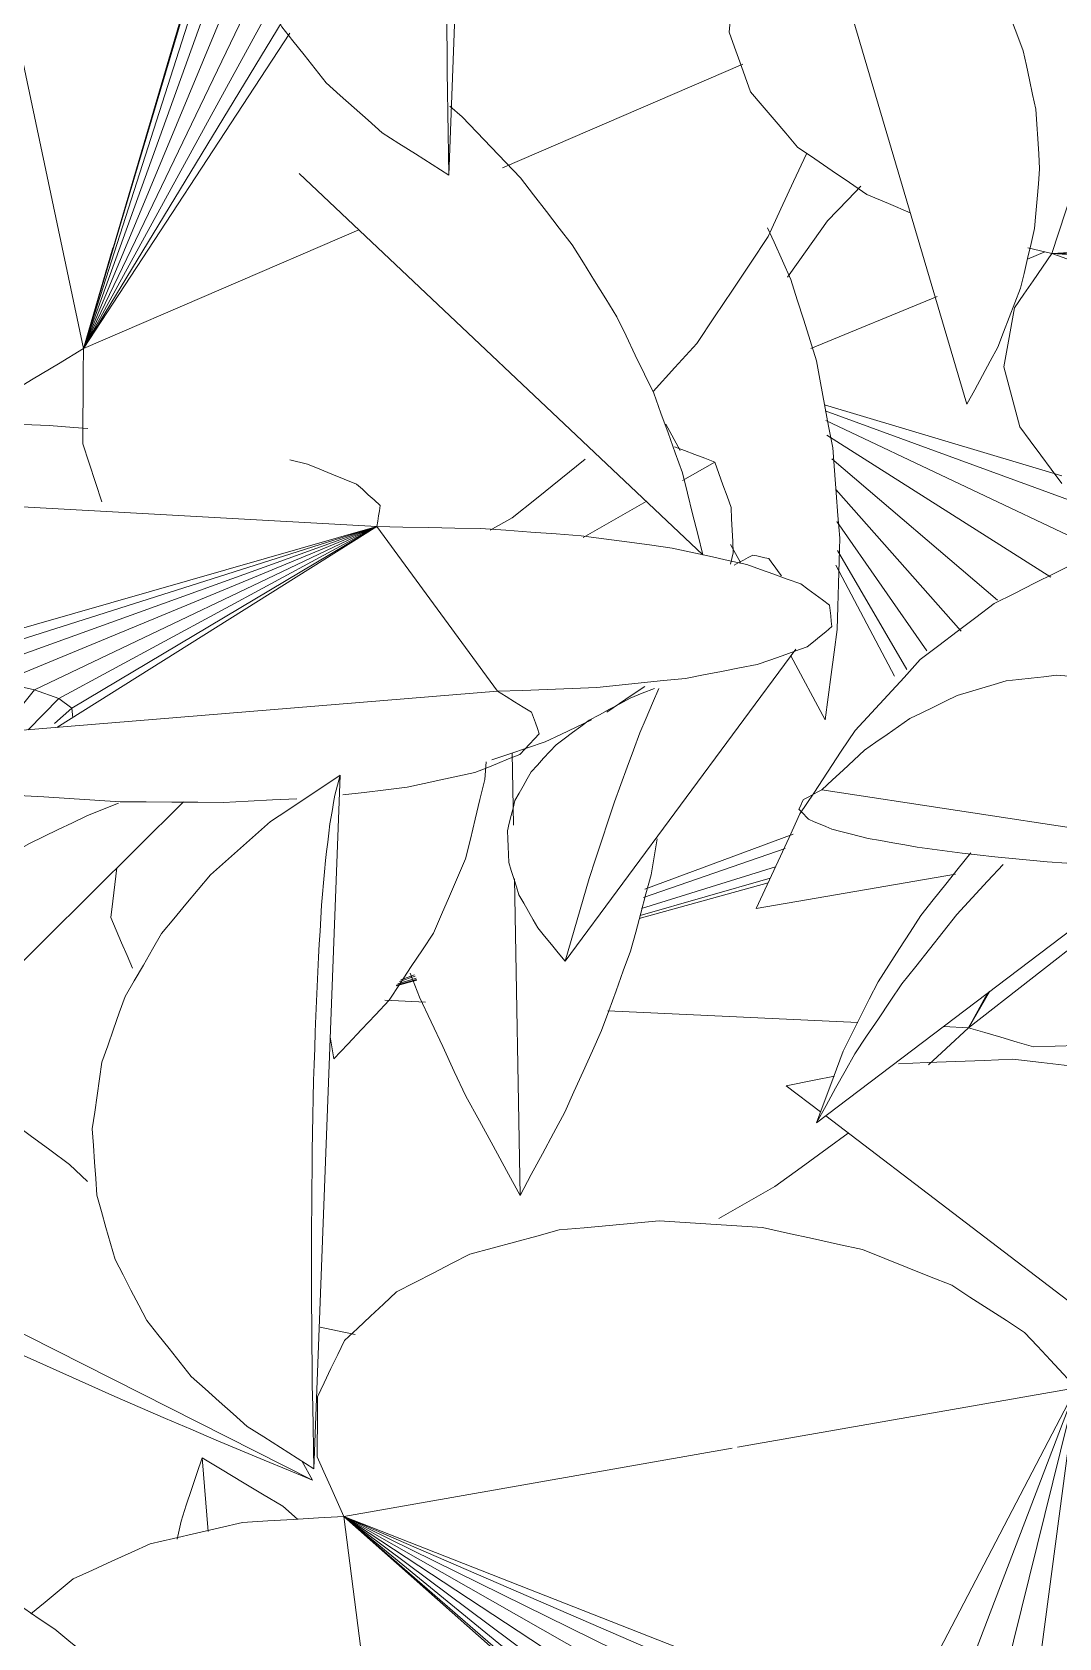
# Model space of a CAD drawing. Header units: metres. Extents: x 10.2 to 20.8, y -0.2 to 6.6.
# Drawn here: x 14.7966 to 14.8448, y 2.2482 to 2.3236 of the extents above; entities that cross this region are included whole.
import ezdxf

# ---------------------------------------------------------------- set-up
doc = ezdxf.new("R2010")
doc.units = ezdxf.units.M
doc.layers.add('Importações nas famílias', color=250, linetype='Continuous', lineweight=5)
doc.layers.add('Vegetação', color=7, linetype='Continuous', lineweight=5)

# ---------------------------------------------------------------- blocks, each defined once
blk = doc.blocks.new('Planta_pergolado_12200 - plantas pergolado_skp_Component_12-V3959-Corte 3')
at = {"layer": 'Importações nas famílias'}
for p, q in [((14.817926, 2.289337), (14.817865, 2.288499)), ((14.810783, 2.27539), (14.81061, 2.27642))]:
    blk.add_line(p, q, dxfattribs=at)
at = {"layer": 'Importações nas famílias', "flags": 128}
for points in [[(14.817865, 2.288499), (14.81764, 2.287567), (14.817414, 2.286635), (14.817188, 2.285703), (14.816962, 2.284771)], [(14.816962, 2.284771), (14.816585, 2.283901), (14.816208, 2.283031), (14.815831, 2.282161), (14.815454, 2.28129)], [(14.815454, 2.28129), (14.814935, 2.280503), (14.814416, 2.279715), (14.813897, 2.278927), (14.813378, 2.278139)], [(14.813378, 2.278139), (14.81273, 2.277452), (14.812081, 2.276765), (14.811432, 2.276077), (14.810783, 2.27539)]]:
    blk.add_lwpolyline(points, dxfattribs=at)
blk = doc.blocks.new('Planta_pergolado_12200 - plantas pergolado_skp_Component_12-V3962-Corte 3')
at = {"layer": 'Importações nas famílias'}
for p, q in [((14.827034, 2.30394), (14.826363, 2.305186)), ((14.829867, 2.298682), (14.829407, 2.299534)), ((14.833842, 2.291302), (14.832228, 2.294299))]:
    blk.add_line(p, q, dxfattribs=at)
at = {"layer": 'Importações nas famílias', "flags": 128}
for points in [[(14.831137, 2.314399), (14.831446, 2.313721), (14.831842, 2.312849), (14.832239, 2.311977)], [(14.832239, 2.311977), (14.832537, 2.31102), (14.832835, 2.310062), (14.833133, 2.309105), (14.833431, 2.308148)], [(14.833431, 2.308148), (14.833623, 2.307128), (14.833815, 2.306108), (14.834008, 2.305089), (14.8342, 2.304069)], [(14.8342, 2.304069), (14.834282, 2.30301), (14.834364, 2.301952), (14.834446, 2.300894), (14.834528, 2.299835)], [(14.834528, 2.299835), (14.834498, 2.298763), (14.834468, 2.29769), (14.834438, 2.296618), (14.834408, 2.295546)], [(14.834408, 2.295546), (14.834267, 2.294485), (14.834125, 2.293424), (14.833984, 2.292363), (14.833842, 2.291302)]]:
    blk.add_lwpolyline(points, dxfattribs=at)
blk = doc.blocks.new('Planta_pergolado_12200 - plantas pergolado_skp_Component_16-V3964-Corte 3')
for name in ['Planta_pergolado_12200 - plantas pergolado_skp_Component_12-V3962-Corte 3', 'Planta_pergolado_12200 - plantas pergolado_skp_Component_12-V3959-Corte 3']:
    blk.add_blockref(name, (0, 0))
blk = doc.blocks.new('Planta_pergolado_12200 - plantas pergolado_skp_-V4057-Corte 3')
blk.add_blockref('Planta_pergolado_12200 - plantas pergolado_skp_Component_16-V3964-Corte 3', (0, 0))
blk = doc.blocks.new('Planta_pergolado_12200 - plantas pergolado_skp_Component_17-V4392-Corte 3')
at = {"layer": 'Importações nas famílias'}
for p, q in [((14.799025, 2.308733), (14.792688, 2.338761)), ((14.799025, 2.308733), (14.805915, 2.332069)), ((14.799025, 2.308733), (14.805795, 2.331463)), ((14.799025, 2.308733), (14.806011, 2.33054)), ((14.799025, 2.308733), (14.806295, 2.328908)), ((14.799025, 2.308733), (14.806762, 2.32734)), ((14.799025, 2.308733), (14.807314, 2.325958)), ((14.799025, 2.308733), (14.807885, 2.324891)), ((14.799025, 2.308733), (14.808361, 2.32408)), ((14.808713, 2.323539), (14.799025, 2.308733)), ((14.818699, 2.317219), (14.829985, 2.322088)), ((14.799025, 2.308733), (14.811952, 2.314309)), ((14.799025, 2.308733), (14.800407, 2.313466)), ((14.819151, 2.300777), (14.818113, 2.3002))]:
    blk.add_line(p, q, dxfattribs=at)
at = {"layer": 'Importações nas famílias', "flags": 128}
for points in [[(14.832962, 2.317876), (14.832365, 2.31658), (14.831769, 2.315284), (14.831172, 2.313988)], [(14.831172, 2.313988), (14.830333, 2.312734), (14.829494, 2.31148), (14.828654, 2.310226), (14.827815, 2.308972)], [(14.827815, 2.308972), (14.82679, 2.307846), (14.825765, 2.306719)], [(14.799025, 2.308733), (14.797848, 2.30802), (14.79667, 2.307307), (14.795492, 2.306594), (14.794315, 2.305881)], [(14.798993, 2.30426), (14.799001, 2.305378), (14.799009, 2.306497), (14.799017, 2.307615), (14.799025, 2.308733)], [(14.799884, 2.301529), (14.799587, 2.30244), (14.79929, 2.30335), (14.798993, 2.30426)], [(14.822574, 2.303544), (14.821433, 2.302622), (14.820292, 2.301699), (14.819151, 2.300777)]]:
    blk.add_lwpolyline(points, dxfattribs=at)
blk = doc.blocks.new('Planta_pergolado_12200 - plantas pergolado_skp_Component_16-V4393-Corte 3')
blk.add_blockref('Planta_pergolado_12200 - plantas pergolado_skp_Component_17-V4392-Corte 3', (0, 0))
blk = doc.blocks.new('Planta_pergolado_12200 - plantas pergolado_skp_-V4413-Corte 3')
blk.add_blockref('Planta_pergolado_12200 - plantas pergolado_skp_Component_16-V4393-Corte 3', (0, 0))
blk = doc.blocks.new('Planta_pergolado_12200 - plantas pergolado_skp_-V4414-Corte 3')
blk.add_blockref('Planta_pergolado_12200 - plantas pergolado_skp_-V4413-Corte 3', (0, 0))
blk = doc.blocks.new('Planta_pergolado_12200 - plantas pergolado_skp_-V4514-Corte 3')
for name in ['Planta_pergolado_12200 - plantas pergolado_skp_-V4414-Corte 3', 'Planta_pergolado_12200 - plantas pergolado_skp_-V4057-Corte 3']:
    blk.add_blockref(name, (0, 0))
blk = doc.blocks.new('Planta_pergolado_12200 - plantas pergolado_skp_Component_12-V4540-Corte 3')
at = {"layer": 'Importações nas famílias'}
blk.add_line((14.788165, 2.253781), (14.807743, 2.224719), dxfattribs=at)
at = {"layer": 'Importações nas famílias', "flags": 128}
for points in [[(14.789423, 2.25413), (14.789109, 2.254043), (14.788794, 2.253956), (14.788479, 2.253868)], [(14.790882, 2.253856), (14.790517, 2.253925), (14.790153, 2.253993), (14.789788, 2.254062), (14.789423, 2.25413)], [(14.788165, 2.253781), (14.789019, 2.253412), (14.789873, 2.253043), (14.790727, 2.252674), (14.791582, 2.252305)], [(14.792505, 2.252964), (14.792099, 2.253187), (14.791693, 2.25341), (14.791288, 2.253633), (14.790882, 2.253856)], [(14.794256, 2.251476), (14.793818, 2.251848), (14.79338, 2.25222), (14.792943, 2.252592), (14.792505, 2.252964)], [(14.791582, 2.252305), (14.792378, 2.251873), (14.793174, 2.251441), (14.79397, 2.251009), (14.794766, 2.250577)], [(14.795223, 2.250397), (14.795174, 2.250452), (14.794715, 2.250964), (14.794256, 2.251476)], [(14.794766, 2.250577), (14.795495, 2.250087), (14.796224, 2.249597), (14.796953, 2.249106), (14.797682, 2.248616)], [(14.797682, 2.248616), (14.798335, 2.248073), (14.798989, 2.24753), (14.799643, 2.246987), (14.800297, 2.246444)], [(14.800297, 2.246444), (14.800868, 2.245854), (14.80144, 2.245264), (14.802011, 2.244675), (14.802583, 2.244085)], [(14.802583, 2.244085), (14.803065, 2.243455), (14.803548, 2.242825), (14.804031, 2.242195), (14.804513, 2.241565)], [(14.804513, 2.241565), (14.804902, 2.240901), (14.805291, 2.240238), (14.805679, 2.239575), (14.806068, 2.238912)], [(14.806068, 2.238912), (14.806358, 2.238223), (14.806648, 2.237534), (14.806938, 2.236844), (14.807228, 2.236155)], [(14.807228, 2.236155), (14.807417, 2.235448), (14.807605, 2.234741), (14.807794, 2.234034), (14.807982, 2.233326)], [(14.807982, 2.233326), (14.808067, 2.232609), (14.808151, 2.231891), (14.808236, 2.231174), (14.808321, 2.230456)], [(14.808321, 2.230456), (14.808301, 2.229736), (14.808281, 2.229016), (14.808261, 2.228296), (14.808241, 2.227576)], [(14.808241, 2.227576), (14.808116, 2.226862), (14.807992, 2.226148), (14.807868, 2.225433), (14.807743, 2.224719)]]:
    blk.add_lwpolyline(points, dxfattribs=at)
blk = doc.blocks.new('Planta_pergolado_12200 - plantas pergolado_skp_Component_17-V4542-Corte 3')
at = {"layer": 'Importações nas famílias'}
for p, q in [((14.829736, 2.257155), (14.845623, 2.259947)), ((14.837172, 2.243737), (14.845623, 2.259947)), ((14.839356, 2.243529), (14.845623, 2.259947)), ((14.845623, 2.259947), (14.841436, 2.243002)), ((14.845623, 2.259947), (14.843268, 2.242192)), ((14.811242, 2.253904), (14.829475, 2.257109)), ((14.811242, 2.253904), (14.827042, 2.243533)), ((14.811242, 2.253904), (14.826363, 2.242649)), ((14.811242, 2.253904), (14.826425, 2.241476)), ((14.811242, 2.253904), (14.826363, 2.240795)), ((14.811242, 2.253904), (14.826363, 2.240533)), ((14.811242, 2.253904), (14.814062, 2.232198)), ((14.837172, 2.243737), (14.811242, 2.253904)), ((14.811242, 2.253904), (14.83503, 2.243611)), ((14.811242, 2.253904), (14.833078, 2.24316)), ((14.811242, 2.253904), (14.828291, 2.24421))]:
    blk.add_line(p, q, dxfattribs=at)
at = {"layer": 'Importações nas famílias', "flags": 128}
for points in [[(14.826055, 2.267782), (14.824882, 2.267676), (14.82371, 2.267569), (14.822537, 2.267462), (14.821365, 2.267356)], [(14.830907, 2.267469), (14.829694, 2.267547), (14.828481, 2.267626), (14.827268, 2.267704), (14.826055, 2.267782)], [(14.835591, 2.266437), (14.83442, 2.266695), (14.833249, 2.266953), (14.832078, 2.267211), (14.830907, 2.267469)], [(14.821365, 2.267356), (14.820313, 2.267071), (14.819261, 2.266787), (14.818209, 2.266503), (14.817156, 2.266218)], [(14.817156, 2.266218), (14.816296, 2.265776), (14.815436, 2.265333), (14.814576, 2.26489), (14.813716, 2.264448)], [(14.839786, 2.264757), (14.838737, 2.265177), (14.837688, 2.265597), (14.83664, 2.266017), (14.835591, 2.266437)], [(14.813716, 2.264448), (14.813107, 2.263877), (14.812498, 2.263306), (14.811889, 2.262735), (14.811279, 2.262164)], [(14.843208, 2.262544), (14.842353, 2.263097), (14.841497, 2.26365), (14.840642, 2.264204), (14.839786, 2.264757)], [(14.845623, 2.259947), (14.84502, 2.260596), (14.844416, 2.261245), (14.843812, 2.261894), (14.843208, 2.262544)], [(14.811279, 2.262164), (14.810962, 2.261504), (14.810645, 2.260844), (14.810328, 2.260184), (14.810011, 2.259524)], [(14.810011, 2.259524), (14.810008, 2.25882), (14.810005, 2.258116), (14.810002, 2.257411), (14.809999, 2.256707)], [(14.809999, 2.256707), (14.81031, 2.256006), (14.81062, 2.255306), (14.810931, 2.254605), (14.811242, 2.253904)], [(14.811242, 2.253904), (14.810055, 2.253835), (14.808868, 2.253765), (14.807681, 2.253695), (14.806493, 2.253625)], [(14.806493, 2.253625), (14.805411, 2.253375), (14.804329, 2.253125), (14.803247, 2.252875), (14.802164, 2.252625)], [(14.802164, 2.252625), (14.801261, 2.252212), (14.800357, 2.251799), (14.799454, 2.251386), (14.79855, 2.250973)], [(14.79855, 2.250973), (14.797887, 2.250425), (14.797223, 2.249877), (14.79656, 2.249329)]]:
    blk.add_lwpolyline(points, dxfattribs=at)
blk = doc.blocks.new('Planta_pergolado_12200 - plantas pergolado_skp_Component_16-V4543-Corte 3')
for name in ['Planta_pergolado_12200 - plantas pergolado_skp_Component_17-V4542-Corte 3', 'Planta_pergolado_12200 - plantas pergolado_skp_Component_12-V4540-Corte 3']:
    blk.add_blockref(name, (0, 0))
blk = doc.blocks.new('Planta_pergolado_12200 - plantas pergolado_skp_Component_12-V4583-Corte 3')
at = {"layer": 'Importações nas famílias'}
for p, q in [((14.82715, 2.302532), (14.828668, 2.303399)), ((14.822479, 2.299863), (14.825445, 2.301558)), ((14.82953, 2.299135), (14.829393, 2.298617))]:
    blk.add_line(p, q, dxfattribs=at)
at = {"layer": 'Importações nas famílias', "flags": 128}
for points in [[(14.82677, 2.304118), (14.827245, 2.303938), (14.827719, 2.303758), (14.828193, 2.303579), (14.828668, 2.303399)], [(14.828668, 2.303399), (14.828857, 2.302865), (14.829047, 2.302331), (14.829236, 2.301797), (14.829425, 2.301263)], [(14.829425, 2.301263), (14.829452, 2.300731), (14.829478, 2.300199), (14.829504, 2.299667), (14.82953, 2.299135)], [(14.825386, 2.292873), (14.824791, 2.292468), (14.824196, 2.292062), (14.823602, 2.291657)], [(14.822878, 2.291309), (14.822154, 2.290961), (14.82143, 2.290614), (14.820707, 2.290266)], [(14.820707, 2.290266), (14.819871, 2.289985), (14.819035, 2.289703), (14.818199, 2.289422)]]:
    blk.add_lwpolyline(points, dxfattribs=at)
blk = doc.blocks.new('Planta_pergolado_12200 - plantas pergolado_skp_Component_12-V4585-Corte 3')
at = {"layer": 'Importações nas famílias'}
for p, q in [((14.816217, 2.320113), (14.816802, 2.319615)), ((14.809155, 2.316952), (14.8281, 2.299049))]:
    blk.add_line(p, q, dxfattribs=at)
at = {"layer": 'Importações nas famílias', "flags": 128}
for points in [[(14.816802, 2.319615), (14.817487, 2.318897), (14.818172, 2.318178), (14.818858, 2.31746), (14.819543, 2.316741)], [(14.819543, 2.316741), (14.82015, 2.315955), (14.820758, 2.315169), (14.821365, 2.314383), (14.821973, 2.313597)], [(14.821973, 2.313597), (14.822496, 2.312752), (14.823019, 2.311907), (14.823542, 2.311062), (14.824065, 2.310217)], [(14.824065, 2.310217), (14.824497, 2.309322), (14.82493, 2.308427), (14.825363, 2.307533), (14.825795, 2.306638)], [(14.825795, 2.306638), (14.826133, 2.305704), (14.82647, 2.30477), (14.826808, 2.303836), (14.827145, 2.302902)], [(14.827145, 2.302902), (14.827384, 2.301939), (14.827623, 2.300976), (14.827861, 2.300012), (14.8281, 2.299049)]]:
    blk.add_lwpolyline(points, dxfattribs=at)
blk = doc.blocks.new('Planta_pergolado_12200 - plantas pergolado_skp_Component_12-V4587-Corte 3')
at = {"layer": 'Importações nas famílias'}
blk.add_line((14.831515, 2.336502), (14.840499, 2.306122), dxfattribs=at)
at = {"layer": 'Importações nas famílias', "flags": 128}
for points in [[(14.831863, 2.336823), (14.831776, 2.336743), (14.831689, 2.336662), (14.831602, 2.336582)], [(14.832337, 2.336498), (14.832218, 2.336579), (14.8321, 2.336661), (14.831982, 2.336742), (14.831863, 2.336823)], [(14.831515, 2.336502), (14.832215, 2.33604), (14.832914, 2.335578), (14.833613, 2.335116), (14.834313, 2.334654)], [(14.832631, 2.336017), (14.832484, 2.336258), (14.832337, 2.336498)], [(14.834313, 2.334654), (14.834935, 2.334139), (14.835556, 2.333624), (14.836178, 2.333109), (14.8368, 2.332594)], [(14.8368, 2.332594), (14.837337, 2.332031), (14.837874, 2.331469), (14.83841, 2.330906), (14.838947, 2.330344)], [(14.838947, 2.330344), (14.839394, 2.32974), (14.83984, 2.329136), (14.840286, 2.328532), (14.840732, 2.327928)], [(14.840732, 2.327928), (14.841083, 2.32729), (14.841434, 2.326651), (14.841784, 2.326013), (14.842135, 2.325374)], [(14.842135, 2.325374), (14.842386, 2.324708), (14.842637, 2.324043), (14.842888, 2.323377), (14.843139, 2.322711)], [(14.843139, 2.322711), (14.843288, 2.322025), (14.843437, 2.321339), (14.843585, 2.320653), (14.843734, 2.319967)], [(14.843734, 2.319967), (14.843779, 2.319268), (14.843823, 2.31857), (14.843868, 2.317871), (14.843913, 2.317173)], [(14.843913, 2.317173), (14.843853, 2.31647), (14.843793, 2.315767), (14.843734, 2.315064), (14.843674, 2.31436)], [(14.843674, 2.31436), (14.84351, 2.31366), (14.843347, 2.31296), (14.843183, 2.31226), (14.84302, 2.31156)], [(14.84302, 2.31156), (14.842754, 2.310871), (14.842489, 2.310182), (14.842223, 2.309493), (14.841957, 2.308804)], [(14.841957, 2.308804), (14.841593, 2.308133), (14.841228, 2.307463), (14.840864, 2.306792), (14.840499, 2.306122)]]:
    blk.add_lwpolyline(points, dxfattribs=at)
blk = doc.blocks.new('Planta_pergolado_12200 - plantas pergolado_skp_Component_17-V4589-Corte 3')
at = {"layer": 'Importações nas famílias'}
for p, q in [((14.851317, 2.33409), (14.844486, 2.313193)), ((14.843352, 2.313454), (14.844486, 2.313193)), ((14.858564, 2.313993), (14.844486, 2.313193)), ((14.858124, 2.3135), (14.844486, 2.313193)), ((14.877188, 2.301525), (14.844486, 2.313193)), ((14.857503, 2.312514), (14.844486, 2.313193)), ((14.844486, 2.313193), (14.857503, 2.312334)), ((14.857503, 2.312896), (14.844486, 2.313193))]:
    blk.add_line(p, q, dxfattribs=at)
at = {"layer": 'Importações nas famílias', "flags": 128}
for points in [[(14.829599, 2.326381), (14.829534, 2.325681), (14.829469, 2.324982), (14.829404, 2.324282), (14.829339, 2.323583)], [(14.829339, 2.323583), (14.82959, 2.322885), (14.829841, 2.322186), (14.830093, 2.321488), (14.830344, 2.320789)], [(14.830344, 2.320789), (14.830894, 2.32014), (14.831444, 2.31949), (14.831995, 2.31884), (14.832545, 2.31819)], [(14.832545, 2.31819), (14.833357, 2.317633), (14.834169, 2.317076), (14.834981, 2.316519), (14.835793, 2.315962)], [(14.835793, 2.315962), (14.836811, 2.315536), (14.837829, 2.31511)], [(14.844486, 2.313193), (14.844049, 2.312555), (14.843613, 2.311917), (14.843176, 2.311279), (14.842739, 2.310641)], [(14.842739, 2.310641), (14.84261, 2.309947), (14.842482, 2.309254), (14.842354, 2.30856), (14.842225, 2.307866)], [(14.842225, 2.307866), (14.842414, 2.307163), (14.842602, 2.306461), (14.842791, 2.305759), (14.84298, 2.305056)], [(14.84298, 2.305056), (14.843472, 2.304393), (14.843965, 2.30373), (14.844458, 2.303066), (14.844951, 2.302403)]]:
    blk.add_lwpolyline(points, dxfattribs=at)
blk = doc.blocks.new('Planta_pergolado_12200 - plantas pergolado_skp_Component_16-V4590-Corte 3')
for name in ['Planta_pergolado_12200 - plantas pergolado_skp_Component_17-V4589-Corte 3', 'Planta_pergolado_12200 - plantas pergolado_skp_Component_12-V4587-Corte 3', 'Planta_pergolado_12200 - plantas pergolado_skp_Component_12-V4585-Corte 3', 'Planta_pergolado_12200 - plantas pergolado_skp_Component_12-V4583-Corte 3']:
    blk.add_blockref(name, (0, 0))
blk = doc.blocks.new('Planta_pergolado_12200 - plantas pergolado_skp_Component_12-V4633-Corte 3')
at = {"layer": 'Importações nas famílias'}
for p, q in [((14.80488, 2.253203), (14.804592, 2.256658)), ((14.808386, 2.254381), (14.809066, 2.253776)), ((14.803417, 2.252847), (14.803605, 2.253686))]:
    blk.add_line(p, q, dxfattribs=at)
at = {"layer": 'Importações nas famílias', "flags": 128}
for points in [[(14.803605, 2.253686), (14.803851, 2.254429), (14.804098, 2.255172), (14.804345, 2.255915), (14.804592, 2.256658)], [(14.804592, 2.256658), (14.80554, 2.256089), (14.806489, 2.255519), (14.807437, 2.25495), (14.808386, 2.254381)]]:
    blk.add_lwpolyline(points, dxfattribs=at)
blk = doc.blocks.new('Planta_pergolado_12200 - plantas pergolado_skp_Component_12-V4634-Corte 3')
at = {"layer": 'Importações nas famílias'}
for p, q in [((14.786851, 2.277149), (14.787569, 2.276836)), ((14.798372, 2.270423), (14.799221, 2.269631)), ((14.782482, 2.269409), (14.809776, 2.255606)), ((14.809297, 2.25649), (14.809776, 2.255606))]:
    blk.add_line(p, q, dxfattribs=at)
at = {"layer": 'Importações nas famílias', "flags": 128}
for points in [[(14.791697, 2.274895), (14.792688, 2.274321), (14.79368, 2.273746), (14.794671, 2.273172)], [(14.794671, 2.273172), (14.795596, 2.272484), (14.796521, 2.271797), (14.797447, 2.27111), (14.798372, 2.270423)], [(14.785955, 2.266276), (14.784816, 2.266841), (14.783676, 2.267407), (14.782537, 2.267972), (14.78186, 2.268308)], [(14.790732, 2.263986), (14.789538, 2.264558), (14.788343, 2.265131), (14.787149, 2.265703), (14.785955, 2.266276)], [(14.795617, 2.261721), (14.794396, 2.262287), (14.793174, 2.262853), (14.791953, 2.26342), (14.790732, 2.263986)], [(14.800495, 2.259536), (14.799275, 2.260083), (14.798056, 2.260629), (14.796836, 2.261175), (14.795617, 2.261721)], [(14.805252, 2.257482), (14.804063, 2.257996), (14.802873, 2.258509), (14.801684, 2.259023), (14.800495, 2.259536)], [(14.809776, 2.255606), (14.808645, 2.256075), (14.807514, 2.256544), (14.806383, 2.257013), (14.805252, 2.257482)]]:
    blk.add_lwpolyline(points, dxfattribs=at)
blk = doc.blocks.new('Planta_pergolado_12200 - plantas pergolado_skp_Component_12-V4635-Corte 3')
at = {"layer": 'Importações nas famílias'}
for p, q in [((14.865262, 2.296538), (14.8661, 2.296096)), ((14.873255, 2.289763), (14.857674, 2.287092)), ((14.839968, 2.284057), (14.83061, 2.282453))]:
    blk.add_line(p, q, dxfattribs=at)
at = {"layer": 'Importações nas famílias', "flags": 128}
for points in [[(14.845567, 2.29866), (14.846573, 2.298937), (14.847579, 2.299214), (14.848585, 2.299491), (14.849169, 2.299652)], [(14.841777, 2.296765), (14.842725, 2.297239), (14.843672, 2.297712), (14.84462, 2.298186), (14.845567, 2.29866)], [(14.83831, 2.294127), (14.839177, 2.294786), (14.840044, 2.295446), (14.840911, 2.296105), (14.841777, 2.296765)], [(14.8661, 2.296096), (14.867036, 2.295387), (14.867972, 2.294678), (14.868909, 2.293969), (14.869845, 2.29326)], [(14.835247, 2.290808), (14.836013, 2.291637), (14.836779, 2.292467), (14.837545, 2.293297), (14.83831, 2.294127)], [(14.869845, 2.29326), (14.870697, 2.292385), (14.87155, 2.291511), (14.872402, 2.290637), (14.873255, 2.289763)], [(14.83266, 2.286886), (14.833307, 2.287866), (14.833954, 2.288847), (14.834601, 2.289827), (14.835247, 2.290808)], [(14.83061, 2.282453), (14.831122, 2.283561), (14.831635, 2.284669), (14.832148, 2.285778), (14.83266, 2.286886)]]:
    blk.add_lwpolyline(points, dxfattribs=at)
blk = doc.blocks.new('Planta_pergolado_12200 - plantas pergolado_skp_Component_12-V4636-Corte 3')
at = {"layer": 'Importações nas famílias'}
for p, q in [((14.819147, 2.289748), (14.819208, 2.286352)), ((14.819254, 2.283845), (14.819523, 2.268978)), ((14.814802, 2.278283), (14.814361, 2.279412))]:
    blk.add_line(p, q, dxfattribs=at)
at = {"layer": 'Importações nas famílias', "flags": 128}
for points in [[(14.825953, 2.285717), (14.825812, 2.28487), (14.825672, 2.284022)], [(14.825672, 2.284022), (14.825431, 2.283128), (14.82519, 2.282233), (14.824949, 2.281339), (14.824708, 2.280444)], [(14.824708, 2.280444), (14.824369, 2.279512), (14.82403, 2.27858), (14.82369, 2.277648), (14.823351, 2.276716)], [(14.816981, 2.27364), (14.816436, 2.274801), (14.815891, 2.275962), (14.815347, 2.277122), (14.814802, 2.278283)], [(14.823351, 2.276716), (14.822917, 2.275757), (14.822484, 2.274798), (14.82205, 2.273839), (14.821616, 2.27288)], [(14.819523, 2.268978), (14.818888, 2.270144), (14.818252, 2.271309), (14.817616, 2.272474), (14.816981, 2.27364)], [(14.821616, 2.27288), (14.821093, 2.271905), (14.82057, 2.270929), (14.820046, 2.269954), (14.819523, 2.268978)]]:
    blk.add_lwpolyline(points, dxfattribs=at)
blk = doc.blocks.new('Planta_pergolado_12200 - plantas pergolado_skp_Component_12-V4637-Corte 3')
at = {"layer": 'Importações nas famílias'}
for p, q in [((14.833628, 2.272894), (14.832015, 2.274125)), ((14.848823, 2.261302), (14.83387, 2.27271)), ((14.87643, 2.240242), (14.872358, 2.243348))]:
    blk.add_line(p, q, dxfattribs=at)
at = {"layer": 'Importações nas famílias', "flags": 128}
for points in [[(14.837289, 2.275157), (14.838631, 2.27521), (14.839973, 2.275263), (14.841316, 2.275316), (14.842658, 2.275369)], [(14.842658, 2.275369), (14.843992, 2.275216), (14.845327, 2.275063), (14.846661, 2.274911), (14.847996, 2.274758)], [(14.832015, 2.274125), (14.833334, 2.274383), (14.834282, 2.274568)], [(14.847996, 2.274758), (14.849292, 2.274402), (14.850065, 2.27419)], [(14.860555, 2.269535), (14.861467, 2.268944), (14.862596, 2.268213)], [(14.876223, 2.242927), (14.876326, 2.241584), (14.87643, 2.240242)]]:
    blk.add_lwpolyline(points, dxfattribs=at)
blk = doc.blocks.new('Planta_pergolado_12200 - plantas pergolado_skp_Component_17-V4638-Corte 3')
at = {"layer": 'Importações nas famílias'}
for p, q in [((14.843347, 2.31293), (14.844164, 2.313267)), ((14.833166, 2.308729), (14.839099, 2.311177)), ((14.84495, 2.302756), (14.833815, 2.306093)), ((14.833838, 2.305814), (14.846739, 2.301091)), ((14.833874, 2.305355), (14.847167, 2.299056)), ((14.833928, 2.304662), (14.844439, 2.298007)), ((14.834153, 2.303552), (14.841933, 2.296922)), ((14.834343, 2.302115), (14.840228, 2.295468)), ((14.834397, 2.300613), (14.838621, 2.294535)), ((14.83443, 2.299244), (14.837674, 2.293664)), ((14.834352, 2.298567), (14.8371, 2.293359)), ((14.832335, 2.285931), (14.825375, 2.283348)), ((14.83196, 2.285255), (14.825311, 2.282962)), ((14.83151, 2.284398), (14.825226, 2.282452)), ((14.850429, 2.284553), (14.840572, 2.276846)), ((14.825107, 2.281971), (14.831163, 2.283649)), ((14.831266, 2.283872), (14.825154, 2.282119)), ((14.813702, 2.278812), (14.814673, 2.279081)), ((14.814662, 2.279109), (14.813724, 2.27884)), ((14.814637, 2.279173), (14.813776, 2.278906)), ((14.814599, 2.279268), (14.813861, 2.279014)), ((14.814572, 2.279339), (14.81393, 2.2791)), ((14.815076, 2.278047), (14.813167, 2.278137)), ((14.840572, 2.276846), (14.841559, 2.278546)), ((14.841467, 2.278476), (14.840572, 2.276846)), ((14.835382, 2.277091), (14.823647, 2.277644)), ((14.840572, 2.276846), (14.839393, 2.276902))]:
    blk.add_line(p, q, dxfattribs=at)
at = {"layer": 'Importações nas famílias', "flags": 128}
for points in [[(14.835525, 2.316348), (14.834904, 2.31571), (14.833948, 2.314728)], [(14.833948, 2.314728), (14.833262, 2.313761), (14.832577, 2.312793), (14.83207, 2.312077)], [(14.800594, 2.284349), (14.8005, 2.283572), (14.800406, 2.282794), (14.800313, 2.282017)], [(14.800313, 2.282017), (14.800566, 2.281423), (14.800818, 2.280829), (14.801071, 2.280235), (14.801324, 2.279641)], [(14.8387, 2.275114), (14.839524, 2.275877), (14.840572, 2.276846)], [(14.840572, 2.276846), (14.841334, 2.276623), (14.842095, 2.2764), (14.842857, 2.276177), (14.843618, 2.275954)], [(14.843618, 2.275954), (14.844636, 2.275986), (14.845653, 2.276019), (14.846671, 2.276052), (14.847688, 2.276085)], [(14.831486, 2.269399), (14.83271, 2.270291), (14.833933, 2.271183), (14.834924, 2.271906)], [(14.828853, 2.267892), (14.83017, 2.268646), (14.831486, 2.269399)], [(14.810139, 2.262798), (14.810956, 2.262626), (14.811774, 2.262453)]]:
    blk.add_lwpolyline(points, dxfattribs=at)
blk = doc.blocks.new('Planta_pergolado_12200 - plantas pergolado_skp_Component_16-V4639-Corte 3')
for name in ['Planta_pergolado_12200 - plantas pergolado_skp_Component_17-V4638-Corte 3', 'Planta_pergolado_12200 - plantas pergolado_skp_Component_12-V4635-Corte 3', 'Planta_pergolado_12200 - plantas pergolado_skp_Component_12-V4636-Corte 3', 'Planta_pergolado_12200 - plantas pergolado_skp_Component_12-V4634-Corte 3', 'Planta_pergolado_12200 - plantas pergolado_skp_Component_12-V4637-Corte 3', 'Planta_pergolado_12200 - plantas pergolado_skp_Component_12-V4633-Corte 3']:
    blk.add_blockref(name, (0, 0))
blk = doc.blocks.new('Planta_pergolado_12200 - plantas pergolado_skp_-V4640-Corte 3')
blk.add_blockref('Planta_pergolado_12200 - plantas pergolado_skp_Component_16-V4639-Corte 3', (0, 0))
blk = doc.blocks.new('Planta_pergolado_12200 - plantas pergolado_skp_-V4641-Corte 3')
for name in ['Planta_pergolado_12200 - plantas pergolado_skp_Component_16-V4590-Corte 3', 'Planta_pergolado_12200 - plantas pergolado_skp_-V4640-Corte 3', 'Planta_pergolado_12200 - plantas pergolado_skp_Component_16-V4543-Corte 3']:
    blk.add_blockref(name, (0, 0))
blk = doc.blocks.new('Planta_pergolado_12200 - plantas pergolado_skp_Component_12-V4643-Corte 3')
at = {"layer": 'Importações nas famílias'}
blk.add_line((14.816174, 2.316872), (14.817417, 2.349426), dxfattribs=at)
at = {"layer": 'Importações nas famílias', "flags": 128}
for points in [[(14.817417, 2.349426), (14.816598, 2.348882), (14.815778, 2.348337), (14.814959, 2.347793), (14.81414, 2.347248)], [(14.817166, 2.348487), (14.817229, 2.348722), (14.817291, 2.348956), (14.817354, 2.349191), (14.817417, 2.349426)], [(14.816936, 2.347147), (14.816993, 2.347482), (14.817051, 2.347817), (14.817108, 2.348152), (14.817166, 2.348487)], [(14.81414, 2.347248), (14.813436, 2.346624), (14.812732, 2.346), (14.812027, 2.345375), (14.811323, 2.344751)], [(14.816729, 2.34542), (14.81678, 2.345852), (14.816832, 2.346283), (14.816884, 2.346715), (14.816936, 2.347147)], [(14.816546, 2.343327), (14.816592, 2.34385), (14.816637, 2.344373), (14.816683, 2.344897), (14.816729, 2.34542)], [(14.811323, 2.344751), (14.81075, 2.344062), (14.810177, 2.343372), (14.809605, 2.342683), (14.809032, 2.341993)], [(14.816392, 2.340889), (14.81643, 2.341498), (14.816469, 2.342108), (14.816508, 2.342717), (14.816546, 2.343327)], [(14.809032, 2.341993), (14.808604, 2.341255), (14.808176, 2.340517), (14.807748, 2.339778), (14.80732, 2.33904)], [(14.816266, 2.338135), (14.816297, 2.338823), (14.816329, 2.339512), (14.81636, 2.340201), (14.816392, 2.340889)], [(14.80732, 2.33904), (14.807047, 2.33827), (14.806774, 2.3375), (14.806501, 2.33673), (14.806227, 2.33596)], [(14.81617, 2.335094), (14.816194, 2.335855), (14.816218, 2.336615), (14.816242, 2.337375), (14.816266, 2.338135)], [(14.806227, 2.33596), (14.806116, 2.335176), (14.806004, 2.334393), (14.805892, 2.333609), (14.80578, 2.332826)], [(14.816106, 2.331802), (14.816122, 2.332625), (14.816138, 2.333448), (14.816154, 2.334271), (14.81617, 2.335094)], [(14.80578, 2.332826), (14.805832, 2.332047), (14.805885, 2.331268), (14.805937, 2.330489), (14.805989, 2.329711)], [(14.816075, 2.328293), (14.816083, 2.32917), (14.816091, 2.330047), (14.816099, 2.330925), (14.816106, 2.331802)], [(14.805989, 2.329711), (14.806204, 2.328955), (14.806419, 2.328199), (14.806633, 2.327444), (14.806848, 2.326688)], [(14.816075, 2.324608), (14.816075, 2.325529), (14.816075, 2.326451), (14.816075, 2.327372), (14.816075, 2.328293)], [(14.806848, 2.326688), (14.807221, 2.325973), (14.807593, 2.325258), (14.807966, 2.324543), (14.808338, 2.323828)], [(14.816108, 2.320787), (14.8161, 2.321742), (14.816092, 2.322697), (14.816084, 2.323653), (14.816075, 2.324608)], [(14.808338, 2.323828), (14.80886, 2.323171), (14.809381, 2.322514), (14.809902, 2.321857), (14.810424, 2.321199)], [(14.810424, 2.321199), (14.811082, 2.320615), (14.81174, 2.320031), (14.812398, 2.319446), (14.813056, 2.318862)], [(14.816174, 2.316872), (14.816157, 2.317851), (14.816141, 2.318829), (14.816125, 2.319808), (14.816108, 2.320787)], [(14.813056, 2.318862), (14.813836, 2.318365), (14.814615, 2.317867), (14.815394, 2.31737), (14.816174, 2.316872)]]:
    blk.add_lwpolyline(points, dxfattribs=at)
blk = doc.blocks.new('Planta_pergolado_12200 - plantas pergolado_skp_Component_16-V4647-Corte 3')
blk.add_blockref('Planta_pergolado_12200 - plantas pergolado_skp_Component_12-V4643-Corte 3', (0, 0))
blk = doc.blocks.new('Planta_pergolado_12200 - plantas pergolado_skp_Component_12-V4642-Corte 3')
at = {"layer": 'Importações nas famílias'}
blk.add_line((14.86669, 2.344675), (14.840027, 2.34874), dxfattribs=at)
at = {"layer": 'Importações nas famílias', "flags": 128}
for points in [[(14.848685, 2.353853), (14.848109, 2.353683), (14.847534, 2.353513), (14.846959, 2.353343), (14.846383, 2.353173)], [(14.851036, 2.354118), (14.850448, 2.354052), (14.84986, 2.353986), (14.849273, 2.353919), (14.848685, 2.353853)], [(14.85341, 2.353964), (14.852817, 2.354003), (14.852223, 2.354041), (14.85163, 2.35408), (14.851036, 2.354118)], [(14.855782, 2.353394), (14.855189, 2.353537), (14.854596, 2.353679), (14.854003, 2.353822), (14.85341, 2.353964)], [(14.858124, 2.352414), (14.857538, 2.352659), (14.856953, 2.352904), (14.856367, 2.353149), (14.855782, 2.353394)], [(14.846383, 2.353173), (14.845827, 2.352901), (14.84527, 2.352629), (14.844713, 2.352358), (14.844157, 2.352086)], [(14.844157, 2.352086), (14.843625, 2.351715), (14.843093, 2.351344), (14.842562, 2.350973), (14.84203, 2.350602)], [(14.860411, 2.351035), (14.859839, 2.35138), (14.859267, 2.351724), (14.858696, 2.352069), (14.858124, 2.352414)], [(14.84203, 2.350602), (14.841529, 2.350137), (14.841028, 2.349671), (14.840528, 2.349205), (14.840027, 2.34874)], [(14.862617, 2.349271), (14.862065, 2.349712), (14.861514, 2.350153), (14.860962, 2.350594), (14.860411, 2.351035)], [(14.864717, 2.347143), (14.864192, 2.347675), (14.863667, 2.348207), (14.863142, 2.348739), (14.862617, 2.349271)], [(14.839163, 2.34829), (14.83911, 2.348174), (14.839058, 2.348058), (14.839005, 2.347943), (14.838952, 2.347827)], [(14.840027, 2.34874), (14.839811, 2.348627), (14.839595, 2.348515), (14.839379, 2.348402), (14.839163, 2.34829)], [(14.838952, 2.347827), (14.839064, 2.34771), (14.839175, 2.347594), (14.839287, 2.347477), (14.839398, 2.347361)], [(14.839398, 2.347361), (14.839672, 2.347246), (14.839945, 2.347132), (14.840218, 2.347017), (14.840491, 2.346903)], [(14.840491, 2.346903), (14.84092, 2.346793), (14.841349, 2.346683), (14.841777, 2.346574), (14.842206, 2.346464)], [(14.86669, 2.344675), (14.866197, 2.345292), (14.865704, 2.345909), (14.865211, 2.346526), (14.864717, 2.347143)], [(14.842206, 2.346464), (14.84278, 2.346362), (14.843354, 2.346259), (14.843928, 2.346157), (14.844502, 2.346054)], [(14.844502, 2.346054), (14.845207, 2.345962), (14.845913, 2.345869), (14.846619, 2.345776), (14.847324, 2.345684)], [(14.847324, 2.345684), (14.848145, 2.345603), (14.848966, 2.345522), (14.849787, 2.345441), (14.850608, 2.34536)], [(14.850608, 2.34536), (14.851525, 2.345293), (14.852442, 2.345226), (14.853359, 2.345159), (14.854276, 2.345092)], [(14.854276, 2.345092), (14.855267, 2.345041), (14.856259, 2.344989), (14.85725, 2.344937), (14.858242, 2.344886)], [(14.858242, 2.344886), (14.859284, 2.344851), (14.860327, 2.344816), (14.861369, 2.344781), (14.862412, 2.344745)], [(14.862412, 2.344745), (14.863481, 2.344728), (14.864551, 2.34471), (14.86562, 2.344692), (14.86669, 2.344675)]]:
    blk.add_lwpolyline(points, dxfattribs=at)
blk = doc.blocks.new('Planta_pergolado_12200 - plantas pergolado_skp_Component_12-V4697-Corte 3')
at = {"layer": 'Importações nas famílias'}
for p, q in [((14.868147, 2.298728), (14.855504, 2.289131)), ((14.849557, 2.284617), (14.833438, 2.272382))]:
    blk.add_line(p, q, dxfattribs=at)
at = {"layer": 'Importações nas famílias', "flags": 128}
for points in [[(14.862559, 2.297976), (14.863294, 2.298132), (14.864029, 2.298289), (14.864764, 2.298445), (14.865499, 2.298602)], [(14.865499, 2.298602), (14.866161, 2.298633), (14.866823, 2.298665), (14.867485, 2.298696), (14.868147, 2.298728)], [(14.859396, 2.296864), (14.860187, 2.297142), (14.860978, 2.29742), (14.861768, 2.297698), (14.862559, 2.297976)], [(14.862289, 2.297706), (14.861323, 2.297476), (14.860356, 2.297246)], [(14.856084, 2.295294), (14.856912, 2.295686), (14.85774, 2.296079), (14.858568, 2.296472), (14.859396, 2.296864)], [(14.860356, 2.297246), (14.859415, 2.29693), (14.858473, 2.296613), (14.857532, 2.296296), (14.856591, 2.295979)], [(14.856591, 2.295979), (14.855685, 2.295579), (14.854779, 2.295179), (14.853874, 2.294779), (14.852968, 2.294379)], [(14.852701, 2.293301), (14.853546, 2.293799), (14.854392, 2.294297), (14.855238, 2.294795), (14.856084, 2.295294)], [(14.852968, 2.294379), (14.852108, 2.2939), (14.851249, 2.293421), (14.850389, 2.292942), (14.849529, 2.292463)], [(14.851013, 2.292116), (14.851857, 2.292708), (14.852701, 2.293301)], [(14.84068, 2.285052), (14.840093, 2.284319), (14.839505, 2.283585), (14.838917, 2.282852), (14.83833, 2.282118)], [(14.840028, 2.282163), (14.84075, 2.282947), (14.841471, 2.28373), (14.842193, 2.284514)], [(14.83833, 2.282118), (14.837828, 2.28134), (14.837327, 2.280562), (14.836826, 2.279784), (14.836325, 2.279005)], [(14.837448, 2.278915), (14.838093, 2.279727), (14.838738, 2.280539), (14.839383, 2.281351), (14.840028, 2.282163)], [(14.836325, 2.279005), (14.835916, 2.278191), (14.835506, 2.277377), (14.835097, 2.276562), (14.834688, 2.275748)], [(14.835234, 2.275629), (14.835787, 2.276451), (14.836341, 2.277272), (14.836895, 2.278094), (14.837448, 2.278915)], [(14.834688, 2.275748), (14.834375, 2.274906), (14.834063, 2.274065), (14.83375, 2.273223), (14.833438, 2.272382)], [(14.833438, 2.272382), (14.833887, 2.273193), (14.834336, 2.274005), (14.834785, 2.274817), (14.835234, 2.275629)]]:
    blk.add_lwpolyline(points, dxfattribs=at)
blk = doc.blocks.new('Planta_pergolado_12200 - plantas pergolado_skp_Component_12-V4698-Corte 3')
at = {"layer": 'Importações nas famílias'}
blk.add_line((14.789074, 2.272928), (14.803718, 2.287455), dxfattribs=at)
at = {"layer": 'Importações nas famílias', "flags": 128}
for points in [[(14.799183, 2.286789), (14.799926, 2.287091), (14.80067, 2.287393)], [(14.793084, 2.286865), (14.792827, 2.286282), (14.792503, 2.285547), (14.79218, 2.284812), (14.791856, 2.284077)], [(14.7965, 2.285504), (14.797171, 2.285825), (14.797842, 2.286147), (14.798512, 2.286468), (14.799183, 2.286789)], [(14.794138, 2.284154), (14.794728, 2.284492), (14.795319, 2.284829), (14.79591, 2.285166), (14.7965, 2.285504)], [(14.791856, 2.284077), (14.791574, 2.283232), (14.791292, 2.282386)], [(14.792123, 2.282756), (14.792627, 2.283106), (14.79313, 2.283455), (14.793634, 2.283805), (14.794138, 2.284154)], [(14.790477, 2.281324), (14.790888, 2.281682), (14.7913, 2.28204), (14.791711, 2.282398), (14.792123, 2.282756)], [(14.789219, 2.279875), (14.789533, 2.280237), (14.789848, 2.2806), (14.790162, 2.280962), (14.790477, 2.281324)], [(14.788362, 2.278425), (14.788576, 2.278787), (14.78879, 2.27915), (14.789005, 2.279513), (14.789219, 2.279875)], [(14.787917, 2.276989), (14.788028, 2.277348), (14.788139, 2.277707), (14.788251, 2.278066), (14.788362, 2.278425)], [(14.787887, 2.275584), (14.787895, 2.275935), (14.787902, 2.276286), (14.787909, 2.276638), (14.787917, 2.276989)], [(14.788274, 2.274225), (14.788178, 2.274565), (14.788081, 2.274904), (14.787984, 2.275244), (14.787887, 2.275584)], [(14.789074, 2.272928), (14.788874, 2.273252), (14.788674, 2.273576), (14.788474, 2.273901), (14.788274, 2.274225)]]:
    blk.add_lwpolyline(points, dxfattribs=at)
blk = doc.blocks.new('Planta_pergolado_12200 - plantas pergolado_skp_Component_12-V4677-Corte 3')
at = {"layer": 'Importações nas famílias'}
blk.add_line((14.841818, 2.212191), (14.830988, 2.197535), dxfattribs=at)
at = {"layer": 'Importações nas famílias', "flags": 128}
for points in [[(14.838916, 2.216129), (14.839136, 2.216247), (14.839356, 2.216366), (14.839577, 2.216484), (14.839797, 2.216603)], [(14.839797, 2.216603), (14.839983, 2.21656), (14.84017, 2.216518), (14.840356, 2.216476), (14.840543, 2.216434)], [(14.840543, 2.216434), (14.840691, 2.216232), (14.84084, 2.216031), (14.840989, 2.215829), (14.841137, 2.215628)], [(14.835178, 2.210339), (14.834608, 2.210112), (14.834039, 2.209884)], [(14.8345, 2.208256), (14.834797, 2.208952), (14.835094, 2.209649), (14.835391, 2.210345)], [(14.834039, 2.209884), (14.833557, 2.209625), (14.833076, 2.209365), (14.832594, 2.209105), (14.832112, 2.208846)], [(14.832112, 2.208846), (14.831724, 2.208557), (14.831335, 2.208268), (14.830946, 2.207979), (14.830558, 2.20769)], [(14.833302, 2.205025), (14.833602, 2.205832), (14.833901, 2.20664), (14.8342, 2.207448), (14.8345, 2.208256)], [(14.830558, 2.20769), (14.830267, 2.207375), (14.829975, 2.20706), (14.829684, 2.206746), (14.829393, 2.206431)], [(14.829393, 2.206431), (14.829202, 2.206093), (14.829011, 2.205756), (14.828821, 2.205419), (14.82863, 2.205081)], [(14.82863, 2.205081), (14.828542, 2.204725), (14.828454, 2.204369), (14.828366, 2.204013), (14.828278, 2.203657)], [(14.832122, 2.201423), (14.832417, 2.202323), (14.832712, 2.203224), (14.833007, 2.204124), (14.833302, 2.205025)], [(14.828278, 2.203657), (14.828294, 2.203286), (14.82831, 2.202915), (14.828325, 2.202544), (14.828341, 2.202174)], [(14.828341, 2.202174), (14.82846, 2.201792), (14.82858, 2.201411), (14.828699, 2.201029), (14.828818, 2.200647)], [(14.830988, 2.197535), (14.831272, 2.198507), (14.831555, 2.199479), (14.831839, 2.200451), (14.832122, 2.201423)], [(14.828818, 2.200647), (14.82904, 2.200259), (14.829261, 2.199872), (14.829482, 2.199484), (14.829704, 2.199096)], [(14.829704, 2.199096), (14.830025, 2.198705), (14.830346, 2.198315), (14.830667, 2.197925), (14.830988, 2.197535)]]:
    blk.add_lwpolyline(points, dxfattribs=at)
blk = doc.blocks.new('Planta_pergolado_12200 - plantas pergolado_skp_Component_17-V4700-Corte 3')
at = {"layer": 'Importações nas famílias'}
for p, q in [((14.808707, 2.30351), (14.80954, 2.303309)), ((14.812804, 2.300371), (14.781823, 2.302096)), ((14.788899, 2.293518), (14.812804, 2.300371)), ((14.812804, 2.300371), (14.791092, 2.293479)), ((14.812804, 2.300371), (14.793223, 2.293324)), ((14.812804, 2.300371), (14.795147, 2.293064)), ((14.812804, 2.300371), (14.796731, 2.292716)), ((14.812804, 2.300371), (14.79778, 2.290947)), ((14.812804, 2.300371), (14.797868, 2.292304)), ((14.812804, 2.300371), (14.798482, 2.291855)), ((14.812804, 2.300371), (14.818461, 2.292642)), ((14.785169, 2.289914), (14.818461, 2.292642)), ((14.795223, 2.290829), (14.796731, 2.292716)), ((14.796096, 2.292855), (14.796731, 2.292716)), ((14.796731, 2.292716), (14.797868, 2.292304)), ((14.797868, 2.292304), (14.796426, 2.290836)), ((14.798482, 2.291855), (14.797674, 2.291135)), ((14.797868, 2.292304), (14.798482, 2.291855)), ((14.798482, 2.291855), (14.798529, 2.291402))]:
    blk.add_line(p, q, dxfattribs=at)
at = {"layer": 'Importações nas famílias', "flags": 128}
for points in [[(14.79255, 2.305264), (14.793765, 2.30523), (14.794981, 2.305195), (14.796197, 2.305161), (14.797413, 2.305126)], [(14.797413, 2.305126), (14.798577, 2.305028), (14.799226, 2.304973)], [(14.80954, 2.303309), (14.810115, 2.303075), (14.810691, 2.302841), (14.811266, 2.302607), (14.811841, 2.302373)], [(14.811841, 2.302373), (14.81212, 2.302123), (14.812398, 2.301872), (14.812676, 2.301622), (14.812955, 2.301371)], [(14.812955, 2.301371), (14.812917, 2.301121), (14.81288, 2.300871), (14.812842, 2.300621), (14.812804, 2.300371)], [(14.812804, 2.300371), (14.81402, 2.30035), (14.815237, 2.300328), (14.816453, 2.300307), (14.817669, 2.300285)], [(14.817669, 2.300285), (14.81885, 2.3002), (14.820031, 2.300114), (14.821213, 2.300028), (14.822394, 2.299942)], [(14.822394, 2.299942), (14.82346, 2.299798), (14.824527, 2.299654), (14.825593, 2.29951), (14.826659, 2.299365)], [(14.826659, 2.299365), (14.827537, 2.299172), (14.828416, 2.298979), (14.829294, 2.298786), (14.830172, 2.298593)], [(14.830172, 2.298593), (14.830803, 2.298365), (14.831434, 2.298136), (14.832064, 2.297908), (14.832695, 2.297679)], [(14.832695, 2.297679), (14.833035, 2.29743), (14.833375, 2.297182), (14.833715, 2.296933), (14.834055, 2.296685)], [(14.834055, 2.296685), (14.834081, 2.296433), (14.834107, 2.296182), (14.834133, 2.29593), (14.834159, 2.295678)], [(14.834159, 2.295678), (14.83387, 2.295441), (14.83358, 2.295204), (14.83329, 2.294966), (14.833001, 2.294729)], [(14.833001, 2.294729), (14.832415, 2.294521), (14.83183, 2.294314), (14.831245, 2.294107), (14.830659, 2.2939)], [(14.830659, 2.2939), (14.829818, 2.293737), (14.828976, 2.293574), (14.828135, 2.293411), (14.827293, 2.293249)], [(14.827293, 2.293249), (14.826253, 2.293141), (14.825213, 2.293034), (14.824173, 2.292927), (14.823133, 2.29282)], [(14.823133, 2.29282), (14.821965, 2.292775), (14.820797, 2.292731), (14.819629, 2.292686), (14.818461, 2.292642)], [(14.818461, 2.292642), (14.818862, 2.292396), (14.819263, 2.29215), (14.819663, 2.291904), (14.820064, 2.291658)], [(14.820064, 2.291658), (14.820154, 2.291406), (14.820243, 2.291154), (14.820333, 2.290901), (14.820423, 2.290649)], [(14.820423, 2.290649), (14.820195, 2.290407), (14.819968, 2.290166), (14.819741, 2.289924), (14.819513, 2.289682)], [(14.819513, 2.289682), (14.818985, 2.289468), (14.818456, 2.289253), (14.817927, 2.289039), (14.817398, 2.288824)], [(14.817398, 2.288824), (14.816604, 2.288652), (14.815809, 2.288479), (14.815015, 2.288306), (14.814221, 2.288134)], [(14.814221, 2.288134), (14.813215, 2.288015), (14.812209, 2.287896), (14.811204, 2.287776)], [(14.800752, 2.28746), (14.799557, 2.287534), (14.798362, 2.287607), (14.797167, 2.28768), (14.795972, 2.287753)], [(14.805604, 2.287428), (14.804391, 2.287436), (14.803178, 2.287444), (14.801965, 2.287452), (14.800752, 2.28746)], [(14.80905, 2.2876), (14.807901, 2.287543), (14.806753, 2.287485), (14.805604, 2.287428)]]:
    blk.add_lwpolyline(points, dxfattribs=at)
blk = doc.blocks.new('Planta_pergolado_12200 - plantas pergolado_skp_Component_16-V4701-Corte 3')
for name, p in [('Planta_pergolado_12200 - plantas pergolado_skp_Component_17-V4700-Corte 3', (0, 0)), ('Planta_pergolado_12200 - plantas pergolado_skp_Component_12-V4677-Corte 3', (-0.009349, 0.082435)), ('Planta_pergolado_12200 - plantas pergolado_skp_Component_12-V4697-Corte 3', (0, 0)), ('Planta_pergolado_12200 - plantas pergolado_skp_Component_12-V4642-Corte 3', (-0.006338, -0.060726)), ('Planta_pergolado_12200 - plantas pergolado_skp_Component_12-V4643-Corte 3', (-0.006338, -0.060726)), ('Planta_pergolado_12200 - plantas pergolado_skp_Component_12-V4698-Corte 3', (0, 0))]:
    blk.add_blockref(name, p)
blk = doc.blocks.new('Planta_pergolado_12200 - plantas pergolado_skp_-V4764-Corte 3')
for name in ['Planta_pergolado_12200 - plantas pergolado_skp_Component_16-V4647-Corte 3', 'Planta_pergolado_12200 - plantas pergolado_skp_Component_16-V4701-Corte 3']:
    blk.add_blockref(name, (0, 0))
blk = doc.blocks.new('Planta_pergolado_12200 - plantas pergolado_skp_-V5113-Corte 3')
for name in ['Planta_pergolado_12200 - plantas pergolado_skp_-V4764-Corte 3', 'Planta_pergolado_12200 - plantas pergolado_skp_-V4641-Corte 3']:
    blk.add_blockref(name, (0, 0))
blk = doc.blocks.new('Planta_pergolado_12200 - Planta_pergolado_12200-V5114-Corte 3')
for name in ['Planta_pergolado_12200 - plantas pergolado_skp_-V4514-Corte 3', 'Planta_pergolado_12200 - plantas pergolado_skp_-V5113-Corte 3']:
    blk.add_blockref(name, (0, 0))

msp = doc.modelspace()

# ---------------------------------------------------------------- block references
at = {"layer": 'Vegetação', "color": 250}
msp.add_blockref('Planta_pergolado_12200 - Planta_pergolado_12200-V5114-Corte 3', (0, 0), dxfattribs=at)

doc.saveas('drawing.dxf')
